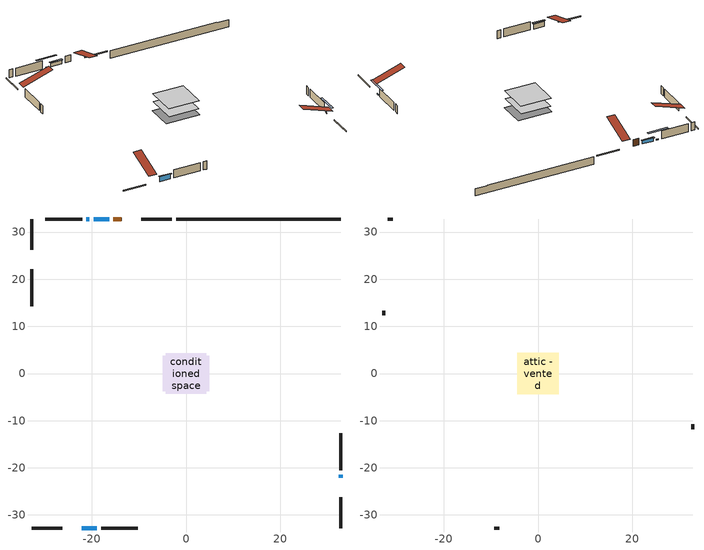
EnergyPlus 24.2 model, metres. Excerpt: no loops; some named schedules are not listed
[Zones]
conditioned space
 floor adiabatic (AdiabaticFloorConstruction): -4.34,-4.34 -4.34,4.34 4.34,4.34 4.34,-4.34 z0.76
 floor foundation (Slab1 construction): -4.93,-3.78 -4.93,3.78 4.93,3.78 4.93,-3.78 z-1.45
 wall outside (RimJoist1 construction): -3.01,32.77 -9.54,32.77 / -32.77,-32.77 -26.24,-32.77 / -32.77,32.77 -32.77,26.24 / 32.77,-32.77 32.77,-26.24 z0.76:1.06
 wall outside (AdiabaticWallConstruction 1): -13.68,32.77 -15.39,32.77 z0.76:2.79
 wall outside (AdiabaticWallConstruction): -16.32,32.77 -19.55,32.77 z0.76:1.77; -22.1,-32.77 -18.94,-32.77 z0.76:2.24; 32.77,-22.1 32.77,-21.44 / -20.47,32.77 -21.13,32.77 z0.76:1.07
 wall outside (Wall1 construction): -22.06,32.77 -29.87,32.77 / -18.01,-32.77 -10.2,-32.77 / -32.77,22.1 -32.77,14.28 / 32.77,-20.52 32.77,-12.7 z0.76:3.2
 wall foundation (FoundationWall1 construction): -2.08,32.77,-1.45 -2.08,32.77,0.76 29.29,32.77,0.76 29.29,32.77,0.65 32.77,32.77,0.65 32.77,32.77,-1.45
 window (WindowConstruction): -16.32,32.77 -19.55,32.77 z0.76:1.77
 window (WindowConstruction 1): -22.1,-32.77 -18.94,-32.77 z0.76:2.24
 window (WindowConstruction 2): 32.77,-22.1 32.77,-21.44 z0.76:1.06
 window (WindowConstruction 3): -20.47,32.77 -21.13,32.77 z0.76:1.06
 door (Door): -13.68,32.77 -15.39,32.77 z0.76:2.79
 ceiling adiabatic (AdiabaticFloorConstruction): 4.34,-4.34 4.34,4.34 -4.34,4.34 -4.34,-4.34 z0.76
attic - vented
 floor to conditioned space (Floor1 construction Reversed): -4.45,-4.45 -4.45,4.45 4.45,4.45 4.45,-4.45 z3.2
 wall outside (Wall2 construction): -30.8,32.77 -31.84,32.77 / -9.27,-32.77 -8.22,-32.77 / -32.77,13.36 -32.77,12.31 / 32.77,-11.77 32.77,-10.73 z0.76:3.2
 roof outside (Roof1 construction): -12.75,32.77,3.2 -12.75,24.11,6.09 -10.47,24.11,6.09 -10.47,32.77,3.2; -23.03,-32.77,3.2 -23.03,-24.11,6.09 -25.31,-24.11,6.09 -25.31,-32.77,3.2; -32.77,23.03,3.2 -24.11,23.03,6.09 -24.11,25.31,6.09 -32.77,25.31,3.2; 32.77,-23.03,3.2 24.11,-23.03,6.09 24.11,-25.31,6.09 32.77,-25.31,3.2
shading: -19.75,32.77 -16.12,32.77 -16.12,33.18 -19.75,33.18 z1.97; -18.74,-32.77 -22.3,-32.77 -22.3,-33.18 -18.74,-33.18 z2.44; 32.77,-18.81 32.77,-24.74 33.18,-24.74 33.18,-18.81 z3.7; -23.77,32.77 -17.83,32.77 -17.83,33.18 -23.77,33.18 z3.7
[Building]
Building 1: Terrain=Suburbs
[Site:Location]
Winnipeg Intl AP_MB: Latitude {deg}=49.91; Longitude {deg}=-97.24; Time Zone {hr}=-6; Elevation {m}=239; Keep Site Location Information=Yes
[Site:GroundTemperature:Shallow]
-2.46526, -5.11642, -5.32873, -4.07063, 0.979979, 6.00706, 10.3653, 13.1261, 13.3606, 11.1152, 6.8681, 1.99523
[Site:WaterMainsTemperature]
Calculation Method=Schedule; Temperature Schedule=mains temperature schedule
[Material] Roughness=Rough; Thermal Absorptance=0.9
Name | Thickness {m} | Conductivity {W/m-K} | Density {kg/m3} | Specific Heat {J/kg-K} | Solar Absorptance | Visible Absorptance
asphalt or fiberglass shingles | 0.00635 | 0.162714 | 1121.4 | 1465.45 | 0.84 | 0.84
ceiling loosefill ins | 0.0846667 | 0.0480833 | 16.02 | 1046.75 | 0.7 | 0.7
ceiling stud and cavity | 0.1397 | 0.101195 | 65.682 | 1177.47 | 0.7 | 0.7
concrete 4.0 in. | 0.1016 | 1.803125 | 2242.8 | 837.4 | 0.7 | 0.7
concrete 8.0 in. | 0.2032 | 1.803125 | 2242.8 | 837.4 | 0.7 | 0.7
door material | 0.04445 | 0.188738 | 512.64 | 1214.23 | 0.7 | 0.7
exterior vertical ins | 0.0457286 | 0.029427 | 32.04 | 1214.23 | 0.7 | 0.7
floor covering | 0.0127 | 0.0433444 | 54.468 | 1339.84 | 0.6 | 0.6
floor rigid ins; wall rigid ins | 0.512978 | 0.029427 | 32.04 | 1214.23 | 0.7 | 0.7
floor stud and cavity | 0.1397 | 1.75129 | 37.0049 | 1207.88 | 0.7 | 0.7
furniture material conditioned space 1 | 0.1524 | 0.115458 | 640.8 | 1214.23 | 0.6 | 0.6
gypsum board | 0.0127 | 0.160291 | 801 | 837.4 | 0.6 | 0.6
gypsum board 1 | 0.0127 | 0.160291 | 801 | 837.4 | 0.7 | 0.7
osb sheathing 0.5 in. | 0.0127 | 0.115458 | 512.64 | 1214.23 | 0.7 | 0.7
osb sheathing 0.75 in. | 0.01905 | 0.115458 | 512.64 | 1214.23 | 0.7 | 0.7
osb sheathing 2.0 in. | 0.0508 | 0.115458 | 512.64 | 1214.23 | 0.7 | 0.7
rim joist stud and cavity | 0.0508 | 0.029095 | 125.044 | 1163.47 | 0.6 | 0.6
wall stud and cavity | 0.1397 | 0.370754 | 139.0536 | 1170.24 | 0.7 | 0.7
wall stud and cavity 1 | 0.0889 | 6.1454 | 50.32683 | 1063.81 | 0.6 | 0.6
wall stud and cavity 2 | 0.0889 | 0.380278 | 52.3479 | 1209.89 | 0.7 | 0.7
wall stud and cavity 3 | 0.0889 | 0.391764 | 83.0341 | 1211.67 | 0.7 | 0.7
wood siding | 0.0254 | 0.102417 | 544.68 | 1172.36 | 0.4 | 0.4
wood siding 1 | 0.00254 | 0.102417 | 544.68 | 1172.36 | 0.4 | 0.4
wood siding 2; wood siding 3; wood siding 4 | 0.0254 | 0.102417 | 544.68 | 1172.36 | 0.7 | 0.7
[WindowMaterial:SimpleGlazingSystem]
Name | U-Factor {W/m2-K} | Solar Heat Gain Coefficient
WindowMaterial | 4.16822 | 0.69
WindowMaterial 1 | 1.72838 | 0.58
WindowMaterial 2 | 3.26144 | 0.43
[Construction]
AdiabaticFloorConstruction: floor stud and cavity, floor rigid ins, osb sheathing 0.75 in., floor covering
AdiabaticWallConstruction: wood siding 3, wall rigid ins, wall stud and cavity 2, gypsum board
AdiabaticWallConstruction 1: wood siding 4, wall rigid ins, wall stud and cavity 2, gypsum board
Door: door material
Floor1 construction Reversed: gypsum board, ceiling stud and cavity, ceiling loosefill ins
FoundationWall1 construction: concrete 8.0 in., gypsum board 1
furniture construction conditioned space 1: furniture material conditioned space 1
PartitionWallConstruction: gypsum board, wall stud and cavity 3, gypsum board
RimJoist1 construction: wood siding 2, osb sheathing 2.0 in., rim joist stud and cavity
Roof1 construction: asphalt or fiberglass shingles
Slab1 construction: concrete 4.0 in.
Wall1 construction: wood siding, osb sheathing 0.5 in., wall stud and cavity, gypsum board
Wall2 construction: wood siding 1, wall stud and cavity 1
WindowConstruction: WindowMaterial
WindowConstruction 1: WindowMaterial 1
WindowConstruction 2; WindowConstruction 3: WindowMaterial 2
[Zone] Multiplier=1; Part of Total Floor Area=Yes
Name | Volume {m3}
attic - vented | 37.0707
conditioned space | 374.8
[Space]
Name | Zone | Volume {m3}
attic - vented 1 | attic - vented | 37.0707
conditioned space 1 | conditioned space | 374.8
[ZoneInfiltration:EffectiveLeakageArea]
infil attic - vented 1: Zone or Space=attic - vented 1; Schedule=Always On Discrete; Effective Air Leakage Area {cm2}=2636.33; Stack Coefficient=0.000370344; Wind Coefficient=1.30024e-05
[ZoneMixing]
whole house fan mix: Zone or Space=attic - vented; Schedule=Always On Continuous; Design Flow Rate Calculation Method=Flow/Zone; Design Flow Rate {m3/s}=0; Source Zone or Space=conditioned space
[SurfaceProperty:ExposedFoundationPerimeter]
Slab1: Exposed Perimeter Calculation Method=TotalExposedPerimeter; Total Exposed Perimeter {m}=34.85
[InternalMass] Zone or ZoneList=conditioned space; Space or SpaceList=conditioned space 1
Name | Construction | Surface Area {m2}
furniture mass conditioned space 1 | furniture construction conditioned space 1 | 59.96
partition wall mass | PartitionWallConstruction | 149.9
[Lights]
interior lighting: Zone or ZoneList or Space or SpaceList=conditioned space 1; Schedule=interior lighting schedule; Design Level Calculation Method=LightingLevel; Lighting Level {W}=343.2; Return Air Fraction=0; Fraction Radiant=0.6; Fraction Visible=0.2; Fraction Replaceable=1
[People]
occupants: Zone or ZoneList or Space or SpaceList=conditioned space 1; Number of People Schedule=occupants schedule; Number of People Calculation Method=People; Number of People=3; Fraction Radiant=0.314171; Sensible Heat Fraction=0.56303; Activity Level Schedule=occupants activity schedule; Carbon Dioxide Generation Rate {m3/s-W}=0; Enable ASHRAE 55 Comfort Warnings=No; Mean Radiant Temperature Calculation Type=EnclosureAveraged
[ElectricEquipment] Zone or ZoneList or Space or SpaceList=conditioned space 1; Design Level Calculation Method=EquipmentLevel
Name | Schedule | Design Level {W} | Fraction Latent | Fraction Radiant | Fraction Lost
clothes dryer | clothes dryer schedule | 140.772 | 0.015 | 0.081 | 0.85
clothes washer | clothes washer schedule | 32.1985 | 0.03 | 0.162 | 0.7
cooking range | cooking range schedule | 215.147 | 0.08 | 0.432 | 0.2
dishwasher | dishwasher schedule | 66.8632 | 0.3 | 0.18 | 0.4
fridge | fridge schedule | 72.9452 | 0 | 0.6 | 0
mech vent house fan | mech vent house fan schedule | 10 | 0 | 0 | 1
mech vent house fan cfis | mech vent house fan cfis schedule | 0 | 0 | 0 | 0
misc plug loads | misc plug loads schedule | 494.7 | 0.045 | 0.513 | 0.1
whole house fan | Always On Discrete | 0 | 0 | 0 | 1
[OtherEquipment] Zone or ZoneList or Space or SpaceList=conditioned space 1; Design Level Calculation Method=EquipmentLevel
Name | Fuel Type | Schedule | Design Level {W} | Fraction Latent | Fraction Radiant | Fraction Lost
clothes dryer 1 | Electricity | clothes dryer schedule | 0 | 0.015 | 0.081 | 0.85
cooking range 1 | Electricity | cooking range schedule | 0 | 0.08 | 0.432 | 0.2
general water use latent | None | general water use schedule | 62.594 | 1 | 0 | 0
general water use sensible | None | general water use schedule | -61.6891 | 0 | 0.6 | 0
mech vent house fan latent load | None | Always On Discrete | 0 | 1 | 0 | 0
mech vent house fan sensible load | None | Always On Discrete | 0 | 0 | 0 | 0
water heater energy adjustment1 | NaturalGas | Always On Discrete | 0.01 | 0 | 0 | 1
[ZoneInfiltration:DesignFlowRate] Zone or ZoneList or Space or SpaceList=conditioned space 1; Schedule=Always On Discrete; Design Flow Rate Calculation Method=Flow/Zone; Design Flow Rate {m3/s}=0
infil flow; natural vent flow; whole house fan flow
[AvailabilityManager:Scheduled]
central ac and furnace airloop Availability Manager: Schedule=Always On Discrete
[Foundation:Kiva]
Foundation Kiva 1: Initial Indoor Air Temperature {C}=21; Wall Height Above Grade {m}=0.760019; Wall Depth Below Slab {m}=0.2032; Custom Block Material Name 1=exterior vertical ins; Custom Block Depth 1 {m}=2.21001; Custom Block X Position 1 {m}=0.2159; Custom Block Z Position 1 {m}=0
[Foundation:Kiva:Settings]
Soil Conductivity {W/m-K}=0.849921; Soil Density {kg/m3}=1842.3; Soil Specific Heat {J/kg-K}=418.7; Ground Solar Absorptivity=0.9; Ground Thermal Absorptivity=0.9; Ground Surface Roughness {m}=0.03; Far-Field Width {m}=40; Deep-Ground Boundary Condition=ZeroFlux; Deep-Ground Depth {m}=40; Minimum Cell Dimension {m}=0.2; Maximum Cell Growth Coefficient=3; Simulation Timestep=Timestep
[Exterior:Lights]
exterior lighting: Schedule=exterior lighting schedule; Design Level {W}=75.6
[EnergyManagementSystem:GlobalVariable]
central_ac_and_furnace_airloop_Fan_RTF
infil_program_Qfan
infil_program_Qinf
natural_vent_program_Qnv
natural_vent_program_Qwhf
[EnergyManagementSystem:Sensor]
Name | Output:Variable or Output:Meter Index Key | Output:Variable or Output:Meter
airflow_gain | infil flow | Infiltration Sensible Heat Gain Energy
airflow_gain_1 | natural vent flow | Infiltration Sensible Heat Gain Energy
airflow_gain_2 | whole house fan flow | Infiltration Sensible Heat Gain Energy
airflow_loss | infil flow | Infiltration Sensible Heat Loss Energy
airflow_loss_1 | natural vent flow | Infiltration Sensible Heat Loss Energy
airflow_loss_2 | whole house fan flow | Infiltration Sensible Heat Loss Energy
clg_load_cond |  | Cooling:EnergyTransfer:Zone:CONDITIONED SPACE
clg_sp_s; clg_sp_s_1 | cooling setpoint | Schedule Value
clothes_dryer_exhaust_0_sch_s | clothes dryer exhaust 0 schedule | Schedule Value
cool_season | cooling season schedule | Schedule Value
htg_load_cond |  | Heating:EnergyTransfer:Zone:CONDITIONED SPACE
htg_sp_s; htg_sp_s_1 | heating setpoint | Schedule Value
ig_ee_conv | clothes dryer | Electric Equipment Convective Heating Energy
ig_ee_conv_2 | cooking range | Electric Equipment Convective Heating Energy
ig_ee_conv_4 | fridge | Electric Equipment Convective Heating Energy
ig_ee_conv_5 | misc plug loads | Electric Equipment Convective Heating Energy
ig_ee_conv_6 | whole house fan | Electric Equipment Convective Heating Energy
ig_ee_rad | clothes dryer | Electric Equipment Radiant Heating Energy
ig_ee_rad_2 | cooking range | Electric Equipment Radiant Heating Energy
ig_ee_rad_4 | fridge | Electric Equipment Radiant Heating Energy
ig_ee_rad_5 | misc plug loads | Electric Equipment Radiant Heating Energy
ig_ee_rad_6 | whole house fan | Electric Equipment Radiant Heating Energy
ig_lgt_conv | interior lighting | Lights Convective Heating Energy
ig_lgt_rad | interior lighting | Lights Radiant Heating Energy
ig_lgt_vis | interior lighting | Lights Visible Radiation Heating Energy
ig_oe_conv | clothes dryer 1 | Other Equipment Convective Heating Energy
ig_oe_conv_1 | cooking range 1 | Other Equipment Convective Heating Energy
ig_oe_conv_2 | general water use latent | Other Equipment Convective Heating Energy
ig_oe_conv_3 | general water use sensible | Other Equipment Convective Heating Energy
ig_oe_conv_4 | water heater energy adjustment1 | Other Equipment Convective Heating Energy
ig_oe_rad | clothes dryer 1 | Other Equipment Radiant Heating Energy
ig_oe_rad_1 | cooking range 1 | Other Equipment Radiant Heating Energy
ig_oe_rad_2 | general water use latent | Other Equipment Radiant Heating Energy
ig_oe_rad_3 | general water use sensible | Other Equipment Radiant Heating Energy
ig_oe_rad_4 | water heater energy adjustment1 | Other Equipment Radiant Heating Energy
ig_ppl_conv | occupants | People Convective Heating Energy
ig_ppl_rad | occupants | People Radiant Heating Energy
im_conv | furniture mass conditioned space 1 | Surface Inside Face Convection Heat Gain Energy
im_conv_1 | partition wall mass | Surface Inside Face Convection Heat Gain Energy
im_ig | furniture mass conditioned space 1 | Surface Inside Face Internal Gains Radiation Heat Gain Energy
im_ig_1 | partition wall mass | Surface Inside Face Internal Gains Radiation Heat Gain Energy
im_lgt | furniture mass conditioned space 1 | Surface Inside Face Lights Radiation Heat Gain Energy
im_lgt_1 | partition wall mass | Surface Inside Face Lights Radiation Heat Gain Energy
im_sol | furniture mass conditioned space 1 | Surface Inside Face Solar Radiation Heat Gain Energy
im_sol_1 | partition wall mass | Surface Inside Face Solar Radiation Heat Gain Energy
im_surf | furniture mass conditioned space 1 | Surface Inside Face Net Surface Thermal Radiation Heat Gain Energy
im_surf_1 | partition wall mass | Surface Inside Face Net Surface Thermal Radiation Heat Gain Energy
mv_conv | mech vent house fan | Electric Equipment Convective Heating Energy
mv_conv_1 | mech vent house fan cfis | Electric Equipment Convective Heating Energy
mv_conv_2 | mech vent house fan latent load | Other Equipment Convective Heating Energy
mv_conv_3 | mech vent house fan sensible load | Other Equipment Convective Heating Energy
mv_rad | mech vent house fan | Electric Equipment Radiant Heating Energy
mv_rad_1 | mech vent house fan cfis | Electric Equipment Radiant Heating Energy
mv_rad_2 | mech vent house fan latent load | Other Equipment Radiant Heating Energy
mv_rad_3 | mech vent house fan sensible load | Other Equipment Radiant Heating Energy
natural_vent_s | natural vent schedule | Schedule Value
out_pb_s |  | Site Outdoor Air Barometric Pressure
out_wt_s |  | Site Outdoor Air Humidity Ratio
site_vw_s |  | Site Wind Speed
ss_back_out | Window1 | Surface Window Shortwave from Zone Back Out Window Heat Transfer Rate
ss_back_out_1 | Window4 | Surface Window Shortwave from Zone Back Out Window Heat Transfer Rate
ss_back_out_2 | Window6 | Surface Window Shortwave from Zone Back Out Window Heat Transfer Rate
ss_back_out_3 | Window8 | Surface Window Shortwave from Zone Back Out Window Heat Transfer Rate
ss_conv | Door1 | Surface Inside Face Convection Heat Gain Energy
ss_conv_1 | Window1 | Surface Inside Face Convection Heat Gain Energy
ss_conv_2 | Window4 | Surface Inside Face Convection Heat Gain Energy
ss_conv_3 | Window6 | Surface Inside Face Convection Heat Gain Energy
ss_conv_4 | Window8 | Surface Inside Face Convection Heat Gain Energy
ss_ig | Door1 | Surface Inside Face Internal Gains Radiation Heat Gain Energy
ss_ig_1 | Window1 | Surface Inside Face Internal Gains Radiation Heat Gain Energy
ss_ig_2 | Window4 | Surface Inside Face Internal Gains Radiation Heat Gain Energy
ss_ig_3 | Window6 | Surface Inside Face Internal Gains Radiation Heat Gain Energy
ss_ig_4 | Window8 | Surface Inside Face Internal Gains Radiation Heat Gain Energy
ss_lgt | Door1 | Surface Inside Face Lights Radiation Heat Gain Energy
ss_sol | Door1 | Surface Inside Face Solar Radiation Heat Gain Energy
ss_surf | Door1 | Surface Inside Face Net Surface Thermal Radiation Heat Gain Energy
ss_surf_1 | Window1 | Surface Inside Face Net Surface Thermal Radiation Heat Gain Energy
ss_surf_2 | Window4 | Surface Inside Face Net Surface Thermal Radiation Heat Gain Energy
ss_surf_3 | Window6 | Surface Inside Face Net Surface Thermal Radiation Heat Gain Energy
ss_surf_4 | Window8 | Surface Inside Face Net Surface Thermal Radiation Heat Gain Energy
ss_trans_in | Window1 | Surface Window Transmitted Solar Radiation Rate
ss_trans_in_1 | Window4 | Surface Window Transmitted Solar Radiation Rate
ss_trans_in_2 | Window6 | Surface Window Transmitted Solar Radiation Rate
ss_trans_in_3 | Window8 | Surface Window Transmitted Solar Radiation Rate
ss_trans_out | Window1 | Surface Inside Face Initial Transmitted Diffuse Transmitted Out Window Solar Radiation Rate
ss_trans_out_1 | Window4 | Surface Inside Face Initial Transmitted Diffuse Transmitted Out Window Solar Radiation Rate
ss_trans_out_2 | Window6 | Surface Inside Face Initial Transmitted Diffuse Transmitted Out Window Solar Radiation Rate
ss_trans_out_3 | Window8 | Surface Inside Face Initial Transmitted Diffuse Transmitted Out Window Solar Radiation Rate
s_conv | Floor1 | Surface Inside Face Convection Heat Gain Energy
s_conv_1 | FoundationWall1 | Surface Inside Face Convection Heat Gain Energy
s_conv_10 | Wall1:180 | Surface Inside Face Convection Heat Gain Energy
s_conv_11 | Wall1:270 | Surface Inside Face Convection Heat Gain Energy
s_conv_12 | Wall1:90 | Surface Inside Face Convection Heat Gain Energy
s_conv_2 | inferred conditioned ceiling | Surface Inside Face Convection Heat Gain Energy
s_conv_3 | inferred conditioned floor | Surface Inside Face Convection Heat Gain Energy
s_conv_4 | RimJoist1:0 | Surface Inside Face Convection Heat Gain Energy
s_conv_5 | RimJoist1:180 | Surface Inside Face Convection Heat Gain Energy
s_conv_6 | RimJoist1:270 | Surface Inside Face Convection Heat Gain Energy
s_conv_7 | RimJoist1:90 | Surface Inside Face Convection Heat Gain Energy
s_conv_8 | Slab1 | Surface Inside Face Convection Heat Gain Energy
s_conv_9 | Wall1:0 | Surface Inside Face Convection Heat Gain Energy
s_ig | Floor1 | Surface Inside Face Internal Gains Radiation Heat Gain Energy
s_ig_1 | FoundationWall1 | Surface Inside Face Internal Gains Radiation Heat Gain Energy
s_ig_10 | Wall1:180 | Surface Inside Face Internal Gains Radiation Heat Gain Energy
s_ig_11 | Wall1:270 | Surface Inside Face Internal Gains Radiation Heat Gain Energy
s_ig_12 | Wall1:90 | Surface Inside Face Internal Gains Radiation Heat Gain Energy
s_ig_2 | inferred conditioned ceiling | Surface Inside Face Internal Gains Radiation Heat Gain Energy
s_ig_3 | inferred conditioned floor | Surface Inside Face Internal Gains Radiation Heat Gain Energy
s_ig_4 | RimJoist1:0 | Surface Inside Face Internal Gains Radiation Heat Gain Energy
s_ig_5 | RimJoist1:180 | Surface Inside Face Internal Gains Radiation Heat Gain Energy
s_ig_6 | RimJoist1:270 | Surface Inside Face Internal Gains Radiation Heat Gain Energy
s_ig_7 | RimJoist1:90 | Surface Inside Face Internal Gains Radiation Heat Gain Energy
s_ig_8 | Slab1 | Surface Inside Face Internal Gains Radiation Heat Gain Energy
s_ig_9 | Wall1:0 | Surface Inside Face Internal Gains Radiation Heat Gain Energy
s_lgt | Floor1 | Surface Inside Face Lights Radiation Heat Gain Energy
s_lgt_1 | FoundationWall1 | Surface Inside Face Lights Radiation Heat Gain Energy
s_lgt_10 | Wall1:180 | Surface Inside Face Lights Radiation Heat Gain Energy
s_lgt_11 | Wall1:270 | Surface Inside Face Lights Radiation Heat Gain Energy
s_lgt_12 | Wall1:90 | Surface Inside Face Lights Radiation Heat Gain Energy
s_lgt_2 | inferred conditioned ceiling | Surface Inside Face Lights Radiation Heat Gain Energy
s_lgt_3 | inferred conditioned floor | Surface Inside Face Lights Radiation Heat Gain Energy
s_lgt_4 | RimJoist1:0 | Surface Inside Face Lights Radiation Heat Gain Energy
s_lgt_5 | RimJoist1:180 | Surface Inside Face Lights Radiation Heat Gain Energy
s_lgt_6 | RimJoist1:270 | Surface Inside Face Lights Radiation Heat Gain Energy
s_lgt_7 | RimJoist1:90 | Surface Inside Face Lights Radiation Heat Gain Energy
s_lgt_8 | Slab1 | Surface Inside Face Lights Radiation Heat Gain Energy
s_lgt_9 | Wall1:0 | Surface Inside Face Lights Radiation Heat Gain Energy
s_sol | Floor1 | Surface Inside Face Solar Radiation Heat Gain Energy
s_sol_1 | FoundationWall1 | Surface Inside Face Solar Radiation Heat Gain Energy
s_sol_10 | Wall1:180 | Surface Inside Face Solar Radiation Heat Gain Energy
s_sol_11 | Wall1:270 | Surface Inside Face Solar Radiation Heat Gain Energy
s_sol_12 | Wall1:90 | Surface Inside Face Solar Radiation Heat Gain Energy
s_sol_2 | inferred conditioned ceiling | Surface Inside Face Solar Radiation Heat Gain Energy
s_sol_3 | inferred conditioned floor | Surface Inside Face Solar Radiation Heat Gain Energy
s_sol_4 | RimJoist1:0 | Surface Inside Face Solar Radiation Heat Gain Energy
s_sol_5 | RimJoist1:180 | Surface Inside Face Solar Radiation Heat Gain Energy
s_sol_6 | RimJoist1:270 | Surface Inside Face Solar Radiation Heat Gain Energy
s_sol_7 | RimJoist1:90 | Surface Inside Face Solar Radiation Heat Gain Energy
s_sol_8 | Slab1 | Surface Inside Face Solar Radiation Heat Gain Energy
s_sol_9 | Wall1:0 | Surface Inside Face Solar Radiation Heat Gain Energy
s_surf | Floor1 | Surface Inside Face Net Surface Thermal Radiation Heat Gain Energy
s_surf_1 | FoundationWall1 | Surface Inside Face Net Surface Thermal Radiation Heat Gain Energy
s_surf_10 | Wall1:180 | Surface Inside Face Net Surface Thermal Radiation Heat Gain Energy
s_surf_11 | Wall1:270 | Surface Inside Face Net Surface Thermal Radiation Heat Gain Energy
s_surf_12 | Wall1:90 | Surface Inside Face Net Surface Thermal Radiation Heat Gain Energy
s_surf_2 | inferred conditioned ceiling | Surface Inside Face Net Surface Thermal Radiation Heat Gain Energy
s_surf_3 | inferred conditioned floor | Surface Inside Face Net Surface Thermal Radiation Heat Gain Energy
s_surf_4 | RimJoist1:0 | Surface Inside Face Net Surface Thermal Radiation Heat Gain Energy
s_surf_5 | RimJoist1:180 | Surface Inside Face Net Surface Thermal Radiation Heat Gain Energy
s_surf_6 | RimJoist1:270 | Surface Inside Face Net Surface Thermal Radiation Heat Gain Energy
s_surf_7 | RimJoist1:90 | Surface Inside Face Net Surface Thermal Radiation Heat Gain Energy
s_surf_8 | Slab1 | Surface Inside Face Net Surface Thermal Radiation Heat Gain Energy
s_surf_9 | Wall1:0 | Surface Inside Face Net Surface Thermal Radiation Heat Gain Energy
[EnergyManagementSystem:Actuator]
Name | Actuated Component Unique | Actuated Component Type | Actuated Component Control Type
fridge_schedule_act | fridge schedule | Schedule:Constant | Schedule Value
infil_flow_act | infil flow | Zone Infiltration | Air Exchange Flow Rate
mech_vent_house_fan_cfis_act | mech vent house fan cfis | ElectricEquipment | Electricity Rate
mech_vent_house_fan_latent_load_act | mech vent house fan latent load | OtherEquipment | Power Level
mech_vent_house_fan_sensible_load_act | mech vent house fan sensible load | OtherEquipment | Power Level
natural_vent_flow_act | natural vent flow | Zone Infiltration | Air Exchange Flow Rate
water_heater_ec_adj_act | water heater energy adjustment1 | OtherEquipment | Power Level
whole_house_fan_act | whole house fan | ElectricEquipment | Electricity Rate
whole_house_fan_flow_act | whole house fan flow | Zone Infiltration | Air Exchange Flow Rate
whole_house_fan_mix_act | whole house fan mix | ZoneMixing | Air Exchange Flow Rate
[EnergyManagementSystem:Program]
central_ac_and_furnace_supply_fan_disaggregate_program: Set central_ac_and_furnace_supply_fan_clg = 0; If central_ac_and_furnace_clg_coil_s > 0; Set central_ac_and_furnace_supply_fan_clg = central_ac_and_furnace_supply_fan_s; EndIf
central_ac_and_furnace_supply_fan_disaggregate_program_1: Set central_ac_and_furnace_supply_fan_primary_htg = 0; If central_ac_and_furnace_htg_coil_s > 0; Set central_ac_and_furnace_supply_fan_primary_htg = central_ac_and_furnace_supply_fan_s_1; EndIf
